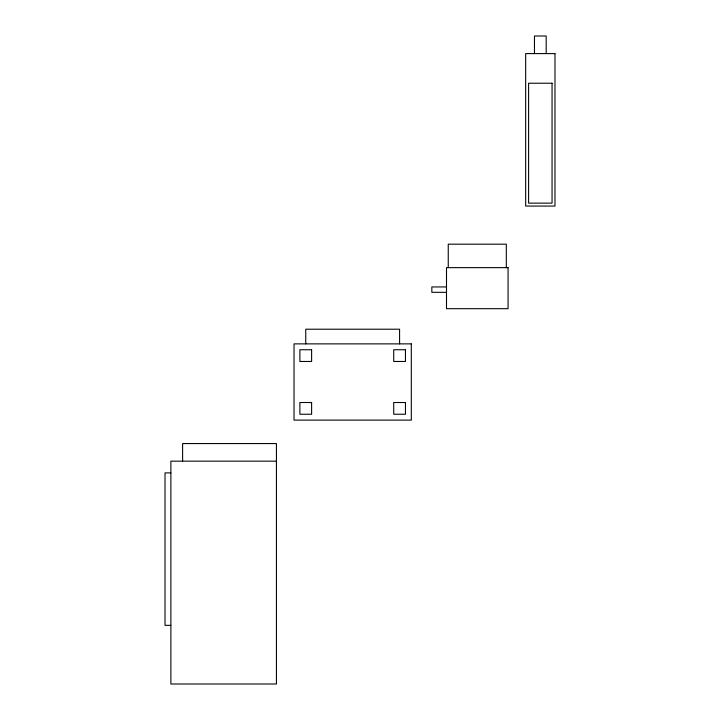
<?xml version="1.0" encoding="UTF-8"?>
<svg xmlns="http://www.w3.org/2000/svg" width="720" height="720" viewBox="0 0 720 720"><rect width="100%" height="100%" fill="white"/><g stroke="black" fill="none" stroke-linecap="round" stroke-linejoin="round"><path stroke-width="1.08" d="M446.499 286.938L431.838 286.938L431.838 292.32L446.499 292.32M276.435 461.16L170.874 461.16L170.874 684L276.435 684L276.435 443.565L182.61 443.565L182.61 461.16M170.874 472.887L165.015 472.887L165.015 625.356L170.874 625.356M546.192 53.595L546.192 36L534.465 36L534.465 53.595M506.313 267.642L506.313 244.179L448.254 244.179L448.254 267.642M399.582 343.872L399.582 329.211L305.757 329.211L305.757 343.872M554.985 53.595L525.663 53.595L525.663 206.064L554.985 206.064L554.985 53.595M552.051 83.223L528.597 83.223L528.597 203.13L552.051 203.13L552.051 83.223M508.068 267.642L446.499 267.642L446.499 308.691L508.068 308.691L508.068 267.642M411.309 343.872L294.03 343.872L294.03 420.111L411.309 420.111L411.309 343.872M311.616 349.74L299.889 349.74L299.889 361.467L311.616 361.467L311.616 349.74M405.45 349.74L393.723 349.74L393.723 361.467L405.45 361.467L405.45 349.74M311.616 402.516L299.889 402.516L299.889 414.243L311.616 414.243L311.616 402.516M405.45 402.516L393.723 402.516L393.723 414.243L405.45 414.243L405.45 402.516"/></g></svg>
